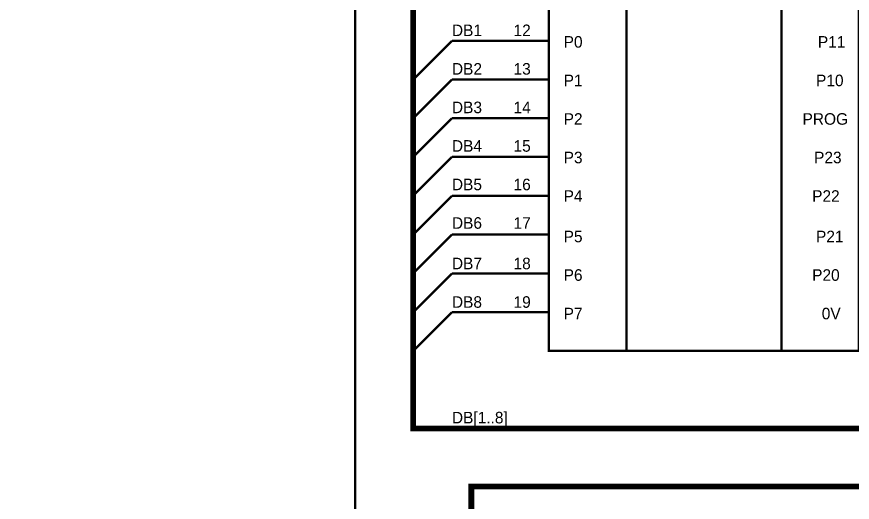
# Model space of a CAD drawing. Header units: millimetres. Extents: x 0 to 841, y 0 to 594.
# Drawn here: x 131.5 to 239.2, y 390.5 to 453.1 of the extents above; entities that cross this region are included whole.
import ezdxf

# ---------------------------------------------------------------- set-up
doc = ezdxf.new("R2010")
doc.units = ezdxf.units.MM
doc.layers.add('Sheet', color=255, linetype='Continuous')

msp = doc.modelspace()

# ---------------------------------------------------------------- linework, layer by layer
at = {"layer": 'Sheet', "const_width": 0.3}
msp.add_lwpolyline([(200.08, 509.99), (240.06, 509.99), (240.06, 409.99), (200.08, 409.99), (200.08, 509.99)], close=True, dxfattribs=at)
at = {"layer": 'Sheet'}
for points, const_width in [([(210.08, 509.99), (210.08, 409.99)], 0.3), ([(230.08, 409.99), (230.08, 509.99)], 0.3), ([(260.06, 489.99), (260.06, 392.5), (190.09, 392.5), (190.09, 374.99), (190.09, 334.99)], 0.749), ([(197.58, 489.99), (175.09, 489.99), (175.09, 385), (140.11, 385), (131.6, 385)], 0.3), ([(285.05, 184.99), (285.05, 234.99), (290.05, 239.99), (290.05, 399.99), (182.59, 399.99), (182.59, 464.99)], 0.749), ([(187.59, 449.99), (182.59, 444.99)], 0.3), ([(197.58, 449.99), (187.59, 449.99), (187.59, 449.99)], 0.3), ([(200.08, 449.99), (197.58, 449.99)], 0.3), ([(187.59, 444.99), (182.59, 439.99)], 0.3), ([(197.58, 444.99), (187.59, 444.99), (187.59, 444.99)], 0.3), ([(200.08, 444.99), (197.58, 444.99)], 0.3), ([(187.59, 439.99), (182.59, 435)], 0.3), ([(197.58, 439.99), (187.59, 439.99), (187.59, 439.99)], 0.3), ([(200.08, 439.99), (197.58, 439.99)], 0.3), ([(187.59, 435), (182.59, 430)], 0.3), ([(197.58, 435), (187.59, 435), (187.59, 435)], 0.3), ([(200.08, 435), (197.58, 435)], 0.3), ([(187.59, 430), (182.59, 425)], 0.3), ([(197.58, 430), (187.59, 430), (187.59, 430)], 0.3), ([(200.08, 430), (197.58, 430)], 0.3), ([(187.59, 425), (182.59, 419.99)], 0.3), ([(197.58, 425), (187.59, 425), (187.59, 425)], 0.3), ([(200.08, 425), (197.58, 425)], 0.3), ([(187.59, 419.99), (182.59, 414.99)], 0.3), ([(197.58, 419.99), (187.59, 419.99)], 0.3), ([(200.08, 419.99), (197.58, 419.99)], 0.3), ([(187.59, 414.99), (182.59, 409.99)], 0.3), ([(197.58, 414.99), (187.59, 414.99), (187.59, 414.99)], 0.3), ([(200.08, 414.99), (197.58, 414.99)], 0.3)]:
    msp.add_lwpolyline(points, dxfattribs=dict(at, const_width=const_width))

# ---------------------------------------------------------------- texts
for s, p in [('DB1', (187.58, 450.59)), ('12', (195.53, 450.59)), ('P0', (201.99, 449.1)), ('P11', (234.78, 449.1)), ('DB2', (187.58, 445.62)), ('13', (195.53, 445.62)), ('P1', (201.99, 444.13)), ('P10', (234.54, 444.13)), ('DB3', (187.58, 440.65)), ('14', (195.53, 440.65)), ('P2', (201.99, 439.16)), ('PROG', (232.8, 439.16)), ('DB4', (187.58, 435.68)), ('15', (195.53, 435.68)), ('P3', (201.99, 434.19)), ('P23', (234.29, 434.19)), ('DB5', (187.58, 430.71)), ('16', (195.53, 430.71)), ('P4', (201.99, 429.22)), ('P22', (234.04, 429.22)), ('DB6', (187.58, 425.74)), ('17', (195.53, 425.74)), ('P5', (201.99, 424)), ('P21', (234.54, 424)), ('DB7', (187.58, 420.52)), ('18', (195.53, 420.52)), ('P6', (201.99, 419.03)), ('P20', (234.04, 419.03)), ('DB8', (187.58, 415.55)), ('19', (195.53, 415.55)), ('P7', (201.99, 414.06)), ('0V', (235.28, 414.06)), ('DB[1..8]', (187.58, 400.64))]:
    msp.add_text(s, height=1.491, dxfattribs=at).set_placement(p)

doc.saveas('drawing.dxf')
